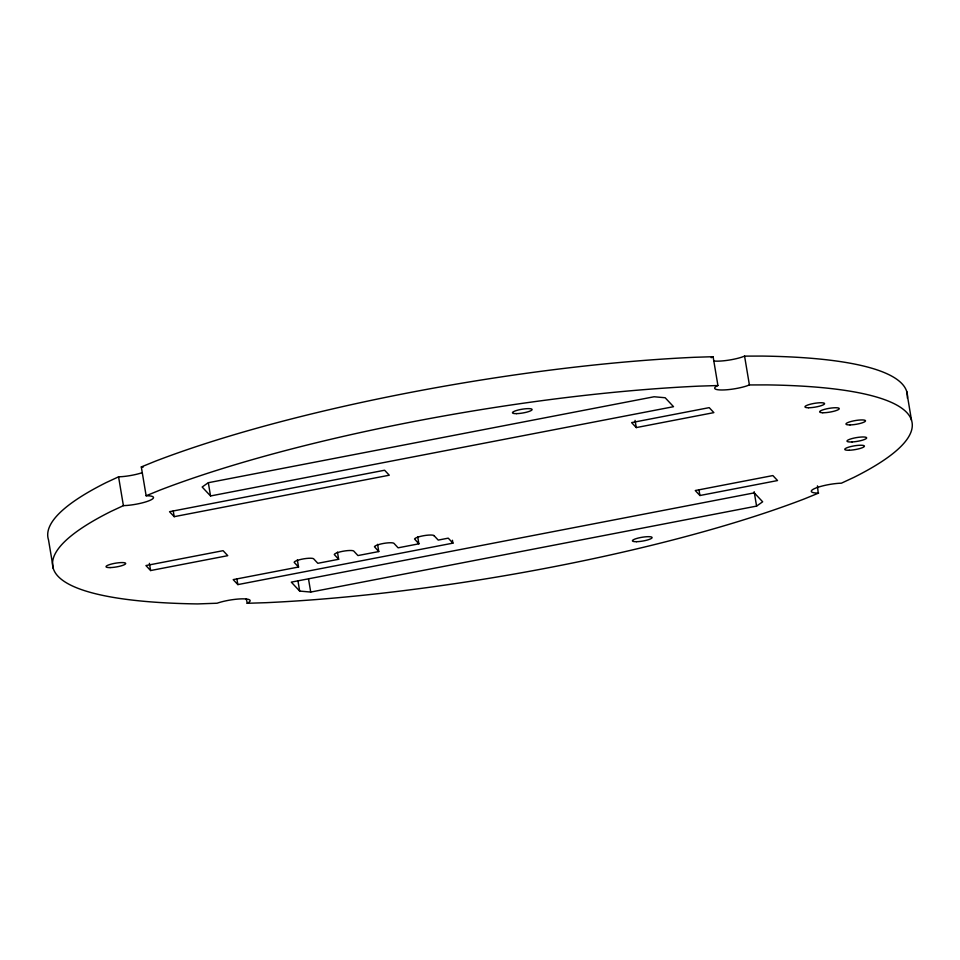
<?xml version="1.0" encoding="UTF-8"?>
<svg xmlns="http://www.w3.org/2000/svg" width="960" height="960" viewBox="0 0 960 960"><rect width="100%" height="100%" fill="white"/><g stroke="black" fill="none" stroke-linecap="round" stroke-linejoin="round"><path stroke-width="1.44" d="M756.576 506.1L762.66 501.804L754.284 492.864L291.288 582.132L299.664 591.072L310.716 592.068L756.576 506.1L754.164 491.688M711.192 357.696L713.1 356.7L717.924 385.524L716.004 386.52A19.8 3.816 -9.5 0 0 722.616 389.976A19.8 3.816 -9.5 0 0 746.4 386.052L749.4 384.948L767.148 384.9A435.624 83.868 -9.5 0 1 853.836 477.408L841.392 483.192L839.124 483.276A19.8 3.816 -9.5 0 0 814.368 488.676A19.8 3.816 -9.5 0 0 818.232 493.092L817.452 485.868M141.504 472.908A19.8 3.816 -9.5 0 1 122.208 476.628L118.572 476.82L106.164 482.592A435.624 83.868 -9.5 0 0 48.516 539.88L53.34 568.704M713.1 356.7L694.02 357.312A435.624 83.868 -9.5 0 0 155.532 461.136L141.312 466.932L146.136 495.756L149.148 495.84A19.8 3.816 -9.5 0 1 149.832 500.424A19.8 3.816 -9.5 0 1 127.032 505.44L123.396 505.644L110.988 511.416A435.624 83.868 -9.5 0 0 197.676 603.924L217.068 603.228A19.8 3.816 -9.5 0 1 242.808 598.848A19.8 3.816 -9.5 0 1 247.344 603.132L246.216 598.98M146.136 495.756L160.356 489.96A435.624 83.868 -9.5 0 1 698.844 386.136L717.924 385.524M818.664 493.068L804.468 498.864A435.624 83.868 -9.5 0 1 265.98 602.688L246.936 603.3M907.38 398.136A435.624 83.868 -9.5 0 0 762.324 356.076L744.576 356.124L741.576 357.228A19.8 3.816 -9.5 0 1 714.12 361.044M210.54 495.96L673.536 406.692L665.16 397.752L654.108 396.756L208.248 482.724L202.164 487.02L210.54 495.96L208.368 482.988M174.192 516.672L389.268 475.212L384.6 470.232L169.524 511.692L174.192 516.672L173.232 510.912M636.276 427.584L713.88 412.62L709.212 407.64L631.608 422.604L636.276 427.584L635.064 420.384M150.6 570.552L227.76 555.672L223.092 550.68L145.92 565.56L150.6 570.552L149.388 563.34M297.336 559.812L298.548 567.024L233.184 579.624L237.852 584.604L452.916 543.144L452.436 540.264M337.452 552.084L338.652 559.284L317.82 563.304L313.512 558.672A9.984 1.92 -9.5 0 0 301.344 559.296A9.984 1.92 -9.5 0 0 294.564 562.788L298.548 567.024M377.556 544.344L378.768 551.556L357.936 555.564L353.664 550.968A9.984 1.92 -9.5 0 0 342.876 551.268A9.984 1.92 -9.5 0 0 334.296 554.58L338.652 559.284M417.672 536.616L418.884 543.816L398.112 547.824L393.912 543.3A9.984 1.92 -9.5 0 0 383.496 543.444A9.984 1.92 -9.5 0 0 374.448 546.744L378.768 551.556M699.924 495.516L777.54 480.552L772.872 475.572L695.256 490.536L699.924 495.516L698.964 489.756M141.312 466.932L143.316 466.992M452.916 543.144L448.248 538.152L438.216 540.096L434.064 535.656M418.884 543.816L414.564 539.016A9.984 1.92 -9.5 0 1 423.612 535.716A9.984 1.92 -9.5 0 1 434.028 535.572L434.232 536.04M906.66 391.296L911.484 420.12M744.576 356.124L749.4 384.948M308.544 579.096L310.716 592.068M297.984 580.98L299.664 591.072M236.88 578.844L237.852 584.604M118.572 476.82L123.396 505.644M516.528 413.64A9.984 1.92 -9.5 0 0 532.08 409.752A9.984 1.92 -9.5 0 0 518.22 410.016A9.984 1.92 -9.5 0 0 516.528 413.64M636.516 541.692A9.984 1.92 -9.5 0 0 652.068 537.804A9.984 1.92 -9.5 0 0 638.22 538.056A9.984 1.92 -9.5 0 0 636.516 541.692M849.24 450.24A9.984 1.92 -9.5 0 0 864.432 446.268A9.984 1.92 -9.5 0 0 850.104 446.736A9.984 1.92 -9.5 0 0 849.24 450.24M852.072 441.96A9.984 1.92 -9.5 0 0 866.688 437.868A9.984 1.92 -9.5 0 0 851.76 438.636A9.984 1.92 -9.5 0 0 852.072 441.96M822.756 412.74A9.984 1.92 -9.5 0 0 839.04 409.128A9.984 1.92 -9.5 0 0 826.524 408.852A9.984 1.92 -9.5 0 0 822.756 412.74M808.584 407.748A9.984 1.92 -9.5 0 0 824.496 403.968A9.984 1.92 -9.5 0 0 811.2 404.004A9.984 1.92 -9.5 0 0 808.584 407.748M850.008 424.92A9.912 1.908 -9.5 0 0 865.476 421.068A9.912 1.908 -9.5 0 0 851.736 421.308A9.912 1.908 -9.5 0 0 850.008 424.92M110.1 567.588A9.984 1.92 -9.5 0 0 125.664 563.7A9.984 1.92 -9.5 0 0 111.84 563.952A9.984 1.92 -9.5 0 0 110.1 567.588"/></g></svg>
